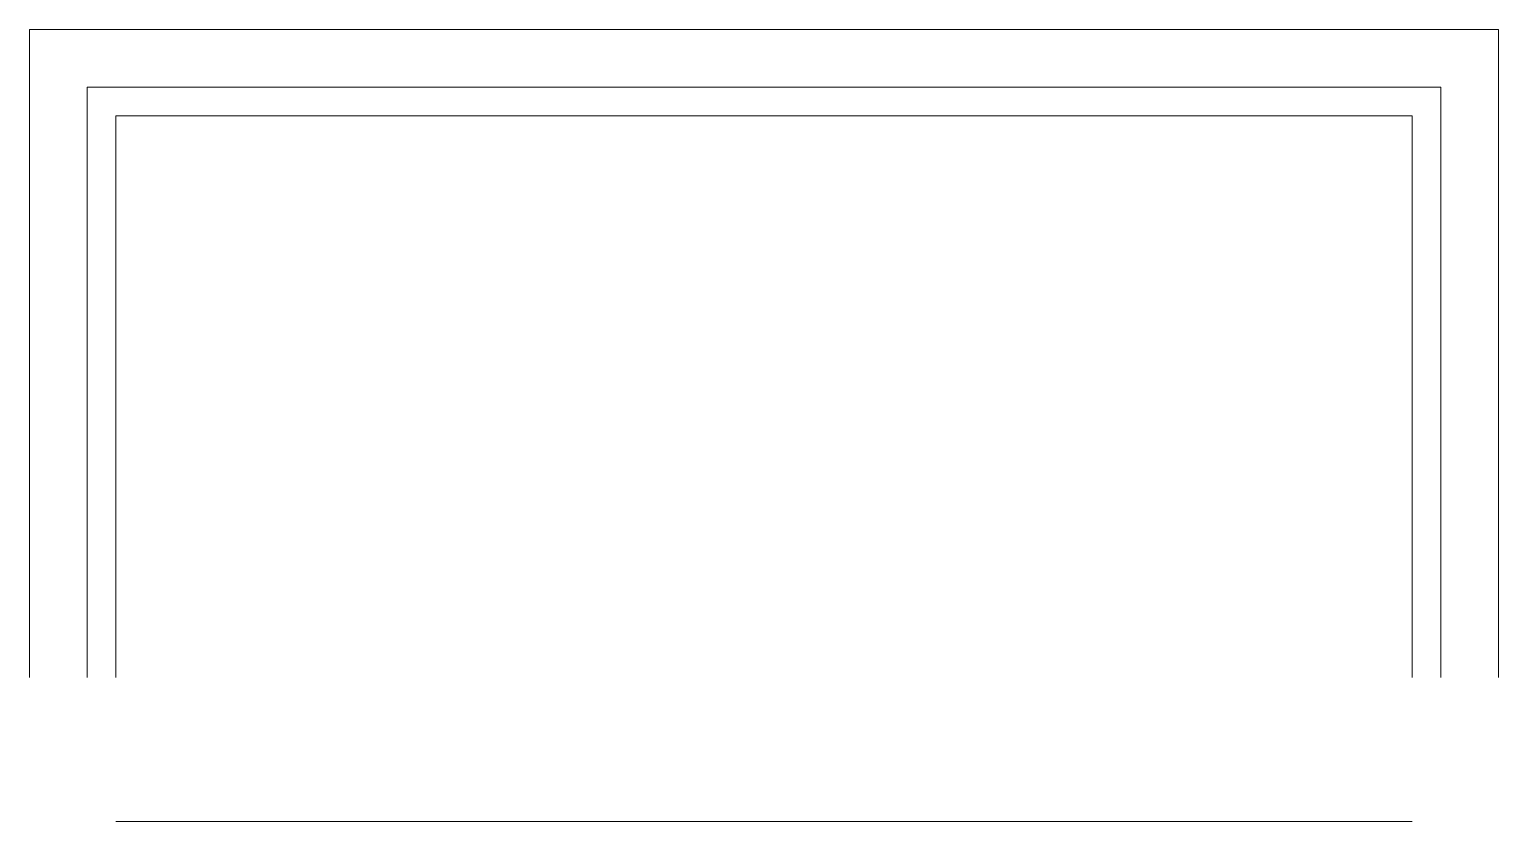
# Model space of a CAD drawing. Header units: inches. Extents: x 0 to 2040, y 0 to 1100.
import ezdxf

# ---------------------------------------------------------------- set-up
doc = ezdxf.new("R2010")
doc.units = ezdxf.units.IN
doc.header["$MEASUREMENT"] = 0
doc.layers.add('WINDOW_门窗', color=4, linetype='Continuous', lineweight=20, true_color=0x00ffff)

msp = doc.modelspace()

# ---------------------------------------------------------------- linework, layer by layer
at = {"layer": 'WINDOW_门窗', "ltscale": 100}
for p, q in [((0, 1100), (0, 200)), ((2040, 1100), (0, 1100)), ((2040, 200), (2040, 1100)), ((80, 1020), (80, 200)), ((1960, 1020), (80, 1020)), ((1960, 200), (1960, 1020)), ((120, 980), (120, 200)), ((1920, 980), (120, 980)), ((1920, 200), (1920, 980)), ((120, 0), (1920, 0))]:
    msp.add_line(p, q, dxfattribs=at)

doc.saveas('drawing.dxf')
